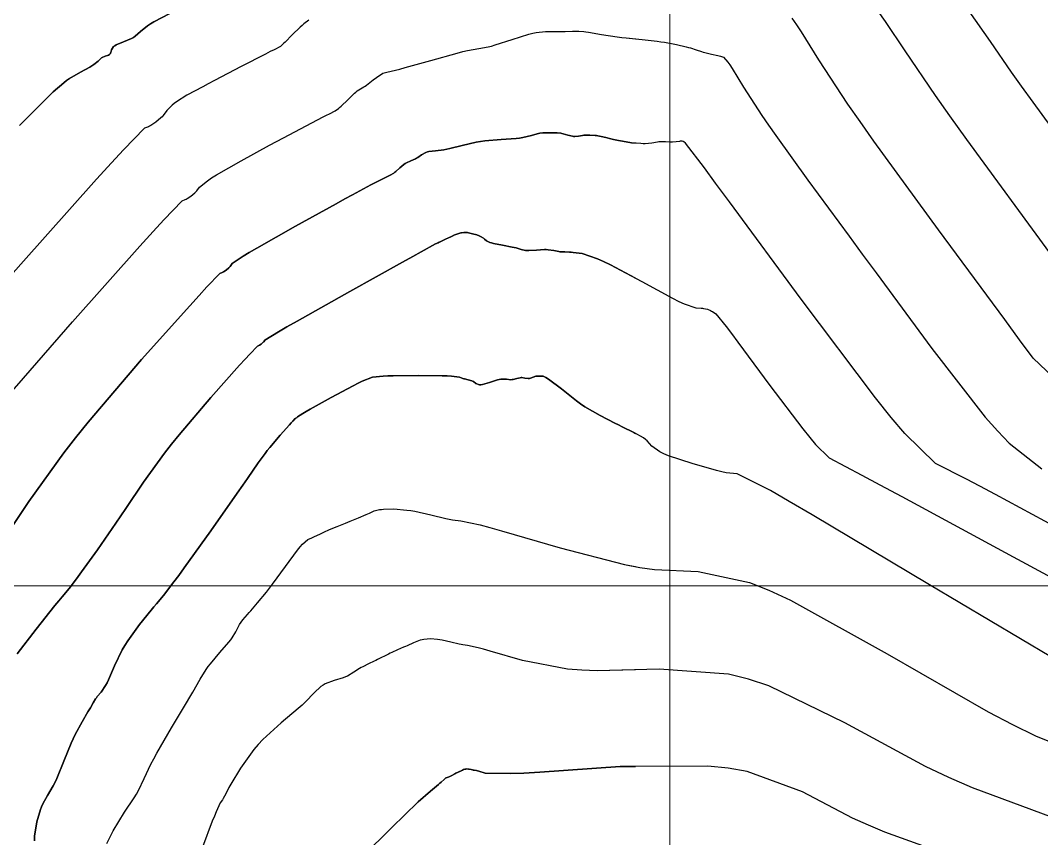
# Model space of a CAD drawing. Header units: metres. Extents: x 837117 to 838477, y 1189012 to 1191015.
# Drawn here: x 837846.44 to 837893.72, y 1190002.17 to 1190040.05 of the extents above; entities that cross this region are included whole.
import ezdxf

# ---------------------------------------------------------------- set-up
doc = ezdxf.new("R2010")
doc.units = ezdxf.units.M
doc.header["$LTSCALE"] = 0.3
doc.layers.add('COORD', color=7, linetype='Continuous', lineweight=20)
doc.layers.add('COTAS 10', color=1, linetype='Continuous')
doc.layers.add('COTAS INT', color=252, linetype='Continuous')

msp = doc.modelspace()

# ---------------------------------------------------------------- linework, layer by layer
at = {"layer": 'COORD'}
for p, q in [((837876.514, 1189013.872), (837876.514, 1191013.872)), ((837476.514, 1190013.872), (838476.514, 1190013.872))]:
    msp.add_line(p, q, dxfattribs=at)
at = {"layer": 'COTAS 10'}
for points, elevation in [([(837895.957, 1190032.665), (837893.326, 1190036.262), (837892.787, 1190037.011), (837892.33, 1190037.653), (837891.364, 1190039.076), (837890.373, 1190040.477)], 1790), ([(837874.923, 1190028.116), (837873.762, 1190028.738), (837873.443, 1190028.893), (837873.161, 1190029.02), (837872.446, 1190029.258), (837872.032, 1190029.308), (837871.94, 1190029.317), (837871.857, 1190029.323), (837871.64, 1190029.33), (837871.47, 1190029.336), (837871.417, 1190029.342), (837871.362, 1190029.35), (837871.142, 1190029.396), (837870.874, 1190029.435), (837870.789, 1190029.439), (837870.699, 1190029.44), (837870.333, 1190029.416), (837869.982, 1190029.393), (837869.902, 1190029.395), (837869.828, 1190029.399), (837869.623, 1190029.445), (837869.395, 1190029.515), (837869.308, 1190029.536), (837869.21, 1190029.558), (837868.768, 1190029.64), (837868.342, 1190029.725), (837868.254, 1190029.748), (837868.178, 1190029.771), (837868.013, 1190029.853), (837867.928, 1190029.93), (837867.903, 1190029.949), (837867.877, 1190029.968), (837867.778, 1190030.031), (837867.654, 1190030.088), (837867.611, 1190030.104), (837867.566, 1190030.12), (837867.375, 1190030.176), (837867.184, 1190030.219), (837867.139, 1190030.227), (837867.098, 1190030.232), (837866.977, 1190030.236), (837866.865, 1190030.218), (837866.83, 1190030.21), (837866.793, 1190030.2), (837866.644, 1190030.152), (837866.512, 1190030.104), (837866.485, 1190030.094), (837866.464, 1190030.085), (837866.423, 1190030.065), (837866.366, 1190030.034), (837866.334, 1190030.018), (837866.294, 1190029.999), (837866.094, 1190029.905), (837865.878, 1190029.805), (837865.829, 1190029.782), (837865.785, 1190029.76), (837865.665, 1190029.701), (837865.001, 1190029.334), (837864.614, 1190029.12), (837864.138, 1190028.856), (837861.688, 1190027.494), (837859.246, 1190026.125), (837858.776, 1190025.857), (837858.395, 1190025.637), (837857.761, 1190025.245), (837857.704, 1190025.17), (837857.686, 1190025.151), (837857.667, 1190025.132), (837857.592, 1190025.069), (837857.515, 1190025.019), (837857.496, 1190025.008), (837857.478, 1190024.998), (837857.419, 1190024.975), (837857.056, 1190024.601), (837856.845, 1190024.37), (837856.587, 1190024.084), (837855.258, 1190022.593), (837853.782, 1190020.867), (837853.431, 1190020.433), (837853.105, 1190020.017), (837852.139, 1190018.675), (837851.323, 1190017.454), (837851.093, 1190017.115), (837850.86, 1190016.775), (837850.002, 1190015.545), (837849.271, 1190014.52), (837849.119, 1190014.309), (837848.988, 1190014.131), (837848.696, 1190013.754), (837848.369, 1190013.362), (837848.217, 1190013.174), (837848.038, 1190012.953), (837847.168, 1190011.867), (837846.287, 1190010.716)], 1800), ([(837846.287, 1190010.716), (837847.168, 1190011.867), (837848.038, 1190012.953), (837848.217, 1190013.174), (837848.369, 1190013.362), (837848.696, 1190013.754), (837848.988, 1190014.131), (837849.119, 1190014.309), (837849.271, 1190014.52), (837850.002, 1190015.545), (837850.86, 1190016.775), (837851.093, 1190017.115), (837851.323, 1190017.454), (837852.139, 1190018.675), (837853.105, 1190020.017), (837853.431, 1190020.433), (837853.782, 1190020.867), (837855.258, 1190022.593), (837856.587, 1190024.084), (837856.845, 1190024.37), (837857.056, 1190024.601), (837857.419, 1190024.975), (837857.478, 1190024.998), (837857.496, 1190025.008), (837857.515, 1190025.019), (837857.592, 1190025.069), (837857.667, 1190025.132), (837857.686, 1190025.151), (837857.704, 1190025.17), (837857.761, 1190025.245), (837858.395, 1190025.637), (837858.776, 1190025.857), (837859.246, 1190026.125), (837861.688, 1190027.494), (837864.138, 1190028.856), (837864.614, 1190029.12), (837865.001, 1190029.334), (837865.665, 1190029.701), (837865.785, 1190029.76), (837865.829, 1190029.782), (837865.878, 1190029.805), (837866.094, 1190029.905), (837866.294, 1190029.999), (837866.334, 1190030.018), (837866.366, 1190030.034), (837866.423, 1190030.065), (837866.464, 1190030.085), (837866.485, 1190030.094), (837866.512, 1190030.104), (837866.644, 1190030.152), (837866.793, 1190030.2), (837866.83, 1190030.21), (837866.865, 1190030.218), (837866.977, 1190030.236), (837867.098, 1190030.232), (837867.139, 1190030.227), (837867.184, 1190030.219), (837867.375, 1190030.176), (837867.566, 1190030.12), (837867.611, 1190030.104), (837867.654, 1190030.088), (837867.778, 1190030.031), (837867.877, 1190029.968), (837867.903, 1190029.949), (837867.928, 1190029.93), (837868.013, 1190029.853), (837868.178, 1190029.771), (837868.254, 1190029.748), (837868.342, 1190029.725), (837868.768, 1190029.64), (837869.21, 1190029.558), (837869.308, 1190029.536), (837869.395, 1190029.515), (837869.623, 1190029.445), (837869.828, 1190029.399), (837869.902, 1190029.395), (837869.982, 1190029.393), (837870.333, 1190029.416), (837870.699, 1190029.44), (837870.789, 1190029.439), (837870.874, 1190029.435), (837871.142, 1190029.396), (837871.362, 1190029.35), (837871.417, 1190029.342), (837871.47, 1190029.336), (837871.64, 1190029.33), (837871.857, 1190029.323), (837871.94, 1190029.317), (837872.032, 1190029.308), (837872.446, 1190029.258), (837873.161, 1190029.02), (837873.443, 1190028.893), (837873.762, 1190028.738), (837875.218, 1190027.958), (837876.632, 1190027.189), (837876.924, 1190027.043), (837877.173, 1190026.925), (837877.716, 1190026.739), (837877.957, 1190026.73), (837878.016, 1190026.724), (837878.072, 1190026.717), (837878.246, 1190026.68), (837878.398, 1190026.619), (837878.44, 1190026.596), (837878.482, 1190026.572), (837878.634, 1190026.462), (837879.111, 1190025.879), (837879.358, 1190025.555), (837879.655, 1190025.161), (837881.141, 1190023.151), (837882.665, 1190021.135), (837882.985, 1190020.737), (837883.261, 1190020.408), (837883.891, 1190019.796), (837885.406, 1190018.996), (837886.24, 1190018.548), (837887.253, 1190018.002), (837892.41, 1190015.211), (837897.525, 1190012.446)], 1800)]:
    msp.add_lwpolyline(points, dxfattribs=dict(at, elevation=elevation))
at = {"layer": 'COTAS INT'}
for points, elevation in [([(837853.355, 1190040.379), (837852.62, 1190039.99), (837852.462, 1190039.896), (837852.325, 1190039.807), (837851.995, 1190039.535), (837851.753, 1190039.318), (837851.671, 1190039.265), (837851.583, 1190039.215), (837851.212, 1190039.057), (837850.875, 1190038.917), (837850.809, 1190038.877), (837850.753, 1190038.838), (837850.651, 1190038.692), (837850.622, 1190038.569), (837850.613, 1190038.544), (837850.604, 1190038.522), (837850.571, 1190038.474), (837850.518, 1190038.447), (837850.496, 1190038.439), (837850.472, 1190038.431), (837850.36, 1190038.396), (837850.231, 1190038.339), (837850.195, 1190038.316), (837850.16, 1190038.29), (837850.033, 1190038.168), (837849.831, 1190038.004), (837849.749, 1190037.951), (837849.655, 1190037.895), (837849.22, 1190037.663), (837848.716, 1190037.368), (837848.579, 1190037.271), (837848.443, 1190037.168), (837847.959, 1190036.742), (837846.893, 1190035.687), (837846.389, 1190035.187)], 1792), ([(837846.389, 1190035.187), (837846.893, 1190035.687), (837847.959, 1190036.742), (837848.443, 1190037.168), (837848.579, 1190037.271), (837848.716, 1190037.368), (837849.22, 1190037.663), (837849.655, 1190037.895), (837849.749, 1190037.951), (837849.831, 1190038.004), (837850.033, 1190038.168), (837850.16, 1190038.29), (837850.195, 1190038.316), (837850.231, 1190038.339), (837850.36, 1190038.396), (837850.472, 1190038.431), (837850.496, 1190038.439), (837850.518, 1190038.447), (837850.571, 1190038.474), (837850.604, 1190038.522), (837850.613, 1190038.544), (837850.622, 1190038.569), (837850.651, 1190038.692), (837850.753, 1190038.838), (837850.809, 1190038.877), (837850.875, 1190038.917), (837851.212, 1190039.057), (837851.583, 1190039.215), (837851.671, 1190039.265), (837851.753, 1190039.318), (837851.995, 1190039.535), (837852.325, 1190039.807), (837852.462, 1190039.896), (837852.62, 1190039.99), (837853.355, 1190040.379)], 1792), ([(837898.348, 1190019.641), (837893.326, 1190024.414), (837892.704, 1190025.26), (837892.014, 1190026.198), (837888.947, 1190030.36), (837885.96, 1190034.467), (837885.318, 1190035.37), (837884.758, 1190036.172), (837883.405, 1190038.224), (837882.6, 1190039.521), (837882.385, 1190039.846), (837882.173, 1190040.157)], 1794), ([(837886.142, 1190040.476), (837886.486, 1190039.999), (837887.385, 1190038.65), (837888.796, 1190036.571), (837889.463, 1190035.634), (837890.251, 1190034.54), (837894.094, 1190029.285)], 1792), ([(837859.788, 1190040.07), (837859.56, 1190039.892), (837859.481, 1190039.822), (837859.395, 1190039.743), (837859.027, 1190039.386), (837858.691, 1190039.051), (837858.625, 1190038.986), (837858.571, 1190038.933), (837858.475, 1190038.845), (837858.185, 1190038.696), (837858.01, 1190038.606), (837857.792, 1190038.494), (837856.662, 1190037.911), (837855.424, 1190037.268), (837855.139, 1190037.118), (837854.879, 1190036.98), (837854.147, 1190036.584), (837853.659, 1190036.283), (837853.553, 1190036.205), (837853.459, 1190036.13), (837853.224, 1190035.877), (837853.051, 1190035.65), (837852.997, 1190035.592), (837852.939, 1190035.535), (837852.71, 1190035.345), (837852.479, 1190035.192), (837852.421, 1190035.159), (837852.365, 1190035.13), (837852.188, 1190035.059), (837851.212, 1190034.067), (837850.653, 1190033.457), (837849.969, 1190032.702), (837846.458, 1190028.768), (837842.967, 1190024.836)], 1794), ([(837859.788, 1190040.07), (837859.56, 1190039.892), (837859.481, 1190039.822), (837859.395, 1190039.743), (837859.027, 1190039.386), (837858.691, 1190039.051), (837858.625, 1190038.986), (837858.571, 1190038.933), (837858.475, 1190038.845), (837858.185, 1190038.696), (837858.01, 1190038.606), (837857.792, 1190038.494), (837856.662, 1190037.911), (837855.424, 1190037.268), (837855.139, 1190037.118), (837854.879, 1190036.98), (837854.147, 1190036.584), (837853.659, 1190036.283), (837853.553, 1190036.205), (837853.459, 1190036.13), (837853.224, 1190035.877), (837853.051, 1190035.65), (837852.997, 1190035.592), (837852.939, 1190035.535), (837852.71, 1190035.345), (837852.479, 1190035.192), (837852.421, 1190035.159), (837852.365, 1190035.13), (837852.188, 1190035.059), (837851.212, 1190034.067), (837850.653, 1190033.457), (837849.969, 1190032.702), (837846.458, 1190028.768), (837842.967, 1190024.836)], 1794), ([(837845.551, 1190022.301), (837848.849, 1190026.098), (837851.974, 1190029.603), (837852.581, 1190030.275), (837853.077, 1190030.817), (837853.932, 1190031.697), (837854.07, 1190031.753), (837854.112, 1190031.775), (837854.157, 1190031.801), (837854.337, 1190031.92), (837854.515, 1190032.067), (837854.56, 1190032.112), (837854.602, 1190032.157), (837854.736, 1190032.333), (837855.104, 1190032.632), (837855.294, 1190032.756), (837855.522, 1190032.897), (837856.661, 1190033.554), (837857.965, 1190034.272), (837858.297, 1190034.452), (837858.616, 1190034.623), (837859.663, 1190035.174), (837860.457, 1190035.583), (837860.616, 1190035.664), (837860.75, 1190035.733), (837861.015, 1190035.865), (837861.161, 1190035.971), (837861.22, 1190036.022), (837861.286, 1190036.083), (837861.593, 1190036.38), (837861.902, 1190036.677), (837861.97, 1190036.737), (837862.03, 1190036.787), (837862.185, 1190036.887), (837862.338, 1190036.972), (837862.398, 1190037.013), (837862.465, 1190037.061), (837862.767, 1190037.296), (837863.079, 1190037.524), (837863.151, 1190037.568), (837863.218, 1190037.604), (837863.407, 1190037.663), (837863.811, 1190037.748), (837864.012, 1190037.8), (837864.252, 1190037.865), (837865.44, 1190038.203), (837866.66, 1190038.542), (837866.919, 1190038.608), (837867.144, 1190038.661), (837867.672, 1190038.753), (837868.093, 1190038.825), (837868.25, 1190038.865), (837868.425, 1190038.915), (837869.202, 1190039.168), (837869.983, 1190039.416), (837870.16, 1190039.462), (837870.321, 1190039.498), (837870.758, 1190039.544), (837871.097, 1190039.533), (837871.195, 1190039.532), (837871.295, 1190039.533), (837871.67, 1190039.543), (837872.001, 1190039.556), (837872.073, 1190039.559), (837872.137, 1190039.56), (837872.296, 1190039.561), (837872.521, 1190039.535), (837872.626, 1190039.52), (837872.75, 1190039.501), (837873.351, 1190039.404), (837874.077, 1190039.294), (837874.279, 1190039.267), (837874.482, 1190039.242), (837874.923, 1190039.195)], 1796), ([(837845.551, 1190022.301), (837848.849, 1190026.098), (837851.974, 1190029.603), (837852.581, 1190030.275), (837853.077, 1190030.817), (837853.932, 1190031.697), (837854.07, 1190031.753), (837854.112, 1190031.775), (837854.157, 1190031.801), (837854.337, 1190031.92), (837854.515, 1190032.067), (837854.56, 1190032.112), (837854.602, 1190032.157), (837854.736, 1190032.333), (837855.104, 1190032.632), (837855.294, 1190032.756), (837855.522, 1190032.897), (837856.661, 1190033.554), (837857.965, 1190034.272), (837858.297, 1190034.452), (837858.616, 1190034.623), (837859.663, 1190035.174), (837860.457, 1190035.583), (837860.616, 1190035.664), (837860.75, 1190035.733), (837861.015, 1190035.865), (837861.161, 1190035.971), (837861.22, 1190036.022), (837861.286, 1190036.083), (837861.593, 1190036.38), (837861.902, 1190036.677), (837861.97, 1190036.737), (837862.03, 1190036.787), (837862.185, 1190036.887), (837862.338, 1190036.972), (837862.398, 1190037.013), (837862.465, 1190037.061), (837862.767, 1190037.296), (837863.079, 1190037.524), (837863.151, 1190037.568), (837863.218, 1190037.604), (837863.407, 1190037.663), (837863.811, 1190037.748), (837864.012, 1190037.8), (837864.252, 1190037.865), (837865.44, 1190038.203), (837866.66, 1190038.542), (837866.919, 1190038.608), (837867.144, 1190038.661), (837867.672, 1190038.753), (837868.093, 1190038.825), (837868.25, 1190038.865), (837868.425, 1190038.915), (837869.202, 1190039.168), (837869.983, 1190039.416), (837870.16, 1190039.462), (837870.321, 1190039.498), (837870.758, 1190039.544), (837871.097, 1190039.533), (837871.195, 1190039.532), (837871.295, 1190039.533), (837871.67, 1190039.543), (837872.001, 1190039.556), (837872.073, 1190039.559), (837872.137, 1190039.56), (837872.296, 1190039.561), (837872.521, 1190039.535), (837872.626, 1190039.52), (837872.75, 1190039.501), (837873.351, 1190039.404), (837874.077, 1190039.294), (837874.279, 1190039.267), (837874.482, 1190039.242), (837875.221, 1190039.164), (837875.917, 1190039.088), (837876.093, 1190039.064), (837876.262, 1190039.039), (837876.815, 1190038.936), (837877.264, 1190038.83), (837877.368, 1190038.803), (837877.463, 1190038.776), (837877.734, 1190038.689), (837877.973, 1190038.608), (837878.048, 1190038.586), (837878.127, 1190038.564), (837878.442, 1190038.487), (837878.734, 1190038.421), (837878.797, 1190038.406), (837878.853, 1190038.392), (837878.995, 1190038.356), (837879.194, 1190038.126), (837879.286, 1190037.991), (837879.395, 1190037.824), (837879.924, 1190036.96), (837880.767, 1190035.65), (837881.074, 1190035.202), (837881.413, 1190034.716), (837882.902, 1190032.654), (837884.814, 1190030.057), (837885.419, 1190029.234), (837886.057, 1190028.366), (837888.634, 1190024.856), (837891.115, 1190021.687), (837891.692, 1190021.034), (837892.222, 1190020.479), (837893.742, 1190019.281)], 1796), ([(837845.692, 1190016.061), (837846.828, 1190017.781), (837848.447, 1190020.029), (837848.992, 1190020.725), (837849.58, 1190021.453), (837852.053, 1190024.345), (837854.281, 1190026.844), (837854.713, 1190027.322), (837855.066, 1190027.709), (837855.675, 1190028.336), (837855.774, 1190028.376), (837855.804, 1190028.392), (837855.836, 1190028.41), (837855.964, 1190028.494), (837856.091, 1190028.6), (837856.123, 1190028.631), (837856.153, 1190028.664), (837856.249, 1190028.789), (837856.749, 1190029.135), (837857.035, 1190029.307), (837857.384, 1190029.511), (837859.175, 1190030.524), (837861.052, 1190031.564), (837861.455, 1190031.786), (837861.808, 1190031.979), (837862.664, 1190032.438), (837863.121, 1190032.672), (837863.223, 1190032.723), (837863.314, 1190032.769), (837863.554, 1190032.885), (837863.728, 1190032.985), (837863.777, 1190033.02), (837863.826, 1190033.058), (837864.008, 1190033.223), (837864.199, 1190033.387), (837864.255, 1190033.425), (837864.311, 1190033.46), (837864.522, 1190033.558), (837864.731, 1190033.646), (837864.785, 1190033.675), (837864.838, 1190033.705), (837865.017, 1190033.83), (837865.218, 1190033.942), (837865.285, 1190033.964), (837865.357, 1190033.983), (837865.659, 1190034.017), (837866.05, 1190034.061), (837866.179, 1190034.085), (837866.317, 1190034.114), (837866.888, 1190034.263), (837867.549, 1190034.417), (837867.743, 1190034.449), (837867.941, 1190034.476), (837868.699, 1190034.538), (837869.394, 1190034.585), (837869.553, 1190034.604), (837869.698, 1190034.624), (837870.099, 1190034.717), (837870.368, 1190034.802), (837870.429, 1190034.818), (837870.484, 1190034.83), (837870.635, 1190034.846), (837870.752, 1190034.842), (837870.82, 1190034.842), (837870.949, 1190034.846), (837871.083, 1190034.85), (837871.121, 1190034.85), (837871.159, 1190034.851), (837871.3, 1190034.849), (837871.459, 1190034.83), (837871.51, 1190034.82), (837871.564, 1190034.807), (837871.78, 1190034.744), (837872, 1190034.688), (837872.056, 1190034.681), (837872.11, 1190034.678), (837872.286, 1190034.695), (837872.464, 1190034.726), (837872.52, 1190034.732), (837872.577, 1190034.736), (837872.807, 1190034.742), (837873.048, 1190034.728), (837873.113, 1190034.721), (837873.177, 1190034.712), (837873.403, 1190034.665), (837873.614, 1190034.611), (837873.722, 1190034.583), (837873.902, 1190034.535), (837874.133, 1190034.486), (837874.218, 1190034.47), (837874.312, 1190034.454), (837874.728, 1190034.391), (837874.923, 1190034.371)], 1798), ([(837895.023, 1190016.249), (837891.586, 1190018.101), (837890.864, 1190018.486), (837890.241, 1190018.815), (837888.816, 1190019.539), (837887.389, 1190020.924), (837886.763, 1190021.67), (837886.038, 1190022.573), (837882.586, 1190027.141), (837879.269, 1190031.652), (837878.628, 1190032.519), (837878.108, 1190033.221), (837877.233, 1190034.374), (837877.155, 1190034.432), (837877.137, 1190034.443), (837877.12, 1190034.451), (837877.074, 1190034.463), (837877.011, 1190034.457), (837876.984, 1190034.454), (837876.954, 1190034.451), (837876.808, 1190034.433), (837876.626, 1190034.418), (837876.572, 1190034.417), (837876.517, 1190034.417), (837876.303, 1190034.426), (837876.071, 1190034.428), (837876.004, 1190034.424), (837875.935, 1190034.417), (837875.677, 1190034.375), (837875.369, 1190034.344), (837875.269, 1190034.343), (837875.163, 1190034.347), (837874.728, 1190034.391), (837874.312, 1190034.454), (837874.218, 1190034.47), (837874.133, 1190034.486), (837873.902, 1190034.535), (837873.722, 1190034.583), (837873.614, 1190034.611), (837873.403, 1190034.665), (837873.177, 1190034.712), (837873.113, 1190034.721), (837873.048, 1190034.728), (837872.807, 1190034.742), (837872.577, 1190034.736), (837872.52, 1190034.732), (837872.464, 1190034.726), (837872.286, 1190034.695), (837872.11, 1190034.678), (837872.056, 1190034.681), (837872, 1190034.688), (837871.78, 1190034.744), (837871.564, 1190034.807), (837871.51, 1190034.82), (837871.459, 1190034.83), (837871.3, 1190034.849), (837871.159, 1190034.851), (837871.121, 1190034.85), (837871.083, 1190034.85), (837870.949, 1190034.846), (837870.82, 1190034.842), (837870.752, 1190034.842), (837870.635, 1190034.846), (837870.484, 1190034.83), (837870.429, 1190034.818), (837870.368, 1190034.802), (837870.099, 1190034.717), (837869.698, 1190034.624), (837869.553, 1190034.604), (837869.394, 1190034.585), (837868.699, 1190034.538), (837867.941, 1190034.476), (837867.743, 1190034.449), (837867.549, 1190034.417), (837866.888, 1190034.263), (837866.317, 1190034.114), (837866.179, 1190034.085), (837866.05, 1190034.061), (837865.659, 1190034.017), (837865.357, 1190033.983), (837865.285, 1190033.964), (837865.218, 1190033.942), (837865.017, 1190033.83), (837864.838, 1190033.705), (837864.785, 1190033.675), (837864.731, 1190033.646), (837864.522, 1190033.558), (837864.311, 1190033.46), (837864.255, 1190033.425), (837864.199, 1190033.387), (837864.008, 1190033.223), (837863.826, 1190033.058), (837863.777, 1190033.02), (837863.728, 1190032.985), (837863.554, 1190032.885), (837863.314, 1190032.769), (837863.223, 1190032.723), (837863.121, 1190032.672), (837862.664, 1190032.438), (837861.808, 1190031.979), (837861.455, 1190031.786), (837861.052, 1190031.564), (837859.175, 1190030.524), (837857.384, 1190029.511), (837857.035, 1190029.307), (837856.749, 1190029.135), (837856.249, 1190028.789), (837856.153, 1190028.664), (837856.123, 1190028.631), (837856.091, 1190028.6), (837855.964, 1190028.494), (837855.836, 1190028.41), (837855.804, 1190028.392), (837855.774, 1190028.376), (837855.675, 1190028.336), (837855.066, 1190027.709), (837854.713, 1190027.322), (837854.281, 1190026.844), (837852.053, 1190024.345), (837849.58, 1190021.453), (837848.992, 1190020.725), (837848.447, 1190020.029), (837846.828, 1190017.781), (837845.692, 1190016.061)], 1798), ([(837847.084, 1190002.067), (837847.096, 1190002.272), (837847.197, 1190002.944), (837847.363, 1190003.507), (837847.416, 1190003.643), (837847.471, 1190003.771), (837847.697, 1190004.162), (837847.961, 1190004.61), (837848.041, 1190004.774), (837848.125, 1190004.955), (837848.45, 1190005.75), (837848.79, 1190006.583), (837848.882, 1190006.787), (837848.973, 1190006.98), (837849.295, 1190007.579), (837849.566, 1190008.033), (837849.626, 1190008.134), (837849.678, 1190008.224), (837849.812, 1190008.461), (837849.921, 1190008.637), (837849.958, 1190008.689), (837849.998, 1190008.743), (837850.171, 1190008.946), (837850.385, 1190009.262), (837850.451, 1190009.386), (837850.52, 1190009.525), (837850.798, 1190010.162), (837851.156, 1190010.906), (837851.277, 1190011.114), (837851.408, 1190011.322), (837851.956, 1190012.081), (837852.496, 1190012.75), (837852.621, 1190012.902), (837852.735, 1190013.04), (837853.059, 1190013.417), (837853.549, 1190014.051), (837853.769, 1190014.35), (837854.025, 1190014.702), (837855.251, 1190016.423), (837856.478, 1190018.165), (837856.734, 1190018.531), (837856.955, 1190018.847), (837857.451, 1190019.57), (837857.764, 1190020.006), (837857.869, 1190020.14), (837857.983, 1190020.281), (837858.462, 1190020.841), (837858.893, 1190021.325), (837858.977, 1190021.417), (837859.045, 1190021.492), (837859.163, 1190021.613), (837859.182, 1190021.621), (837859.188, 1190021.624), (837859.194, 1190021.628), (837859.219, 1190021.644), (837859.244, 1190021.664), (837859.25, 1190021.671), (837859.255, 1190021.677), (837859.274, 1190021.701), (837859.523, 1190021.852), (837859.673, 1190021.939), (837859.86, 1190022.045), (837860.83, 1190022.587), (837861.853, 1190023.138), (837862.074, 1190023.25), (837862.267, 1190023.343), (837862.738, 1190023.529), (837863.24, 1190023.584), (837863.453, 1190023.594), (837863.698, 1190023.602), (837864.851, 1190023.612), (837865.975, 1190023.596), (837866.202, 1190023.588), (837866.392, 1190023.578), (837866.774, 1190023.529), (837866.922, 1190023.475), (837866.965, 1190023.462), (837867.009, 1190023.45), (837867.175, 1190023.415), (837867.334, 1190023.37), (837867.373, 1190023.353), (837867.411, 1190023.332), (837867.531, 1190023.24), (837867.694, 1190023.183), (837867.759, 1190023.185), (837867.832, 1190023.194), (837868.166, 1190023.294), (837868.522, 1190023.407), (837868.608, 1190023.425), (837868.69, 1190023.437), (837868.943, 1190023.435), (837869.151, 1190023.416), (837869.204, 1190023.418), (837869.256, 1190023.423), (837869.426, 1190023.468), (837869.58, 1190023.51), (837869.621, 1190023.513), (837869.661, 1190023.513), (837869.799, 1190023.482), (837869.957, 1190023.465), (837870.009, 1190023.474), (837870.065, 1190023.488), (837870.298, 1190023.586), (837870.639, 1190023.577), (837870.762, 1190023.524), (837870.898, 1190023.448), (837871.495, 1190022.991), (837872.183, 1190022.435), (837872.376, 1190022.297), (837872.57, 1190022.166), (837873.281, 1190021.752), (837873.958, 1190021.407), (837874.131, 1190021.32), (837874.297, 1190021.236), (837874.847, 1190020.964), (837874.923, 1190020.921)], 1802), ([(837894.153, 1190010.581), (837888.527, 1190013.916), (837883.098, 1190017.164), (837882.037, 1190017.782), (837881.167, 1190018.278), (837879.621, 1190019.051), (837879.122, 1190019.111), (837878.912, 1190019.157), (837878.671, 1190019.215), (837877.544, 1190019.531), (837876.447, 1190019.897), (837876.226, 1190019.988), (837876.041, 1190020.073), (837875.671, 1190020.342), (837875.462, 1190020.582), (837875.378, 1190020.65), (837875.283, 1190020.717), (837874.847, 1190020.964), (837874.297, 1190021.236), (837874.131, 1190021.32), (837873.958, 1190021.407), (837873.281, 1190021.752), (837872.57, 1190022.166), (837872.376, 1190022.297), (837872.183, 1190022.435), (837871.495, 1190022.991), (837870.898, 1190023.448), (837870.762, 1190023.524), (837870.639, 1190023.577), (837870.298, 1190023.586), (837870.065, 1190023.488), (837870.009, 1190023.474), (837869.957, 1190023.465), (837869.799, 1190023.482), (837869.661, 1190023.513), (837869.621, 1190023.513), (837869.58, 1190023.51), (837869.426, 1190023.468), (837869.256, 1190023.423), (837869.204, 1190023.418), (837869.151, 1190023.416), (837868.943, 1190023.435), (837868.69, 1190023.437), (837868.608, 1190023.425), (837868.522, 1190023.407), (837868.166, 1190023.294), (837867.832, 1190023.194), (837867.759, 1190023.185), (837867.694, 1190023.183), (837867.531, 1190023.24), (837867.411, 1190023.332), (837867.373, 1190023.353), (837867.334, 1190023.37), (837867.175, 1190023.415), (837867.009, 1190023.45), (837866.965, 1190023.462), (837866.922, 1190023.475), (837866.774, 1190023.529), (837866.392, 1190023.578), (837866.202, 1190023.588), (837865.975, 1190023.596), (837864.851, 1190023.612), (837863.698, 1190023.602), (837863.453, 1190023.594), (837863.24, 1190023.584), (837862.738, 1190023.529), (837862.267, 1190023.343), (837862.074, 1190023.25), (837861.853, 1190023.138), (837860.83, 1190022.587), (837859.86, 1190022.045), (837859.673, 1190021.939), (837859.523, 1190021.852), (837859.274, 1190021.701), (837859.255, 1190021.677), (837859.25, 1190021.671), (837859.244, 1190021.664), (837859.219, 1190021.644), (837859.194, 1190021.628), (837859.188, 1190021.624), (837859.182, 1190021.621), (837859.163, 1190021.613), (837859.045, 1190021.492), (837858.977, 1190021.417), (837858.893, 1190021.325), (837858.462, 1190020.841), (837857.983, 1190020.281), (837857.869, 1190020.14), (837857.764, 1190020.006), (837857.451, 1190019.57), (837856.955, 1190018.847), (837856.734, 1190018.531), (837856.478, 1190018.165), (837855.251, 1190016.423), (837854.025, 1190014.702), (837853.769, 1190014.35), (837853.549, 1190014.051), (837853.059, 1190013.417), (837852.735, 1190013.04), (837852.621, 1190012.902), (837852.496, 1190012.75), (837851.956, 1190012.081), (837851.408, 1190011.322), (837851.277, 1190011.114), (837851.156, 1190010.906), (837850.798, 1190010.162), (837850.52, 1190009.525), (837850.451, 1190009.386), (837850.385, 1190009.262), (837850.171, 1190008.946), (837849.998, 1190008.743), (837849.958, 1190008.689), (837849.921, 1190008.637), (837849.812, 1190008.461), (837849.678, 1190008.224), (837849.626, 1190008.134), (837849.566, 1190008.033), (837849.295, 1190007.579), (837848.973, 1190006.98), (837848.882, 1190006.787), (837848.79, 1190006.583), (837848.45, 1190005.75), (837848.125, 1190004.955), (837848.041, 1190004.774), (837847.961, 1190004.61), (837847.697, 1190004.162), (837847.471, 1190003.771), (837847.416, 1190003.643), (837847.363, 1190003.507), (837847.197, 1190002.944), (837847.096, 1190002.272), (837847.084, 1190002.067)], 1802), ([(837850.446, 1190001.947), (837850.59, 1190002.25), (837850.734, 1190002.533), (837851.255, 1190003.384), (837851.712, 1190004.059), (837851.816, 1190004.231), (837851.91, 1190004.398), (837852.167, 1190004.945), (837852.48, 1190005.614), (837852.609, 1190005.856), (837852.756, 1190006.124), (837853.442, 1190007.297), (837854.135, 1190008.455), (837854.286, 1190008.713), (837854.42, 1190008.944), (837854.76, 1190009.548), (837855.038, 1190009.998), (837855.133, 1190010.13), (837855.236, 1190010.266), (837855.676, 1190010.785), (837856.089, 1190011.262), (837856.175, 1190011.371), (837856.249, 1190011.47), (837856.414, 1190011.746), (837856.516, 1190011.959), (837856.551, 1190012.018), (837856.588, 1190012.078), (837856.745, 1190012.295), (837856.955, 1190012.548), (837857.025, 1190012.63), (837857.101, 1190012.718), (837857.422, 1190013.081), (837857.836, 1190013.582), (837857.971, 1190013.757), (837858.115, 1190013.947), (837858.71, 1190014.768), (837859.267, 1190015.522), (837859.387, 1190015.671), (837859.493, 1190015.794), (837859.753, 1190016.022), (837859.937, 1190016.095), (837859.994, 1190016.12), (837860.055, 1190016.148), (837860.296, 1190016.263), (837860.578, 1190016.396), (837860.665, 1190016.434), (837860.755, 1190016.473), (837861.109, 1190016.618), (837861.49, 1190016.771), (837861.596, 1190016.815), (837861.703, 1190016.859), (837862.094, 1190017.023), (837862.444, 1190017.174), (837862.526, 1190017.209), (837862.6, 1190017.242), (837862.814, 1190017.339), (837863.058, 1190017.4), (837863.152, 1190017.411), (837863.258, 1190017.42), (837863.735, 1190017.429), (837864.334, 1190017.381), (837864.516, 1190017.354), (837864.705, 1190017.321), (837865.448, 1190017.152), (837866.141, 1190016.984), (837866.299, 1190016.952), (837866.442, 1190016.926), (837866.836, 1190016.886), (837867.722, 1190016.693), (837868.174, 1190016.571), (837868.717, 1190016.42), (837871.425, 1190015.627), (837874.41, 1190014.86), (837874.923, 1190014.763)], 1804), ([(837850.446, 1190001.947), (837850.59, 1190002.25), (837850.734, 1190002.533), (837851.255, 1190003.384), (837851.712, 1190004.059), (837851.816, 1190004.231), (837851.91, 1190004.398), (837852.167, 1190004.945), (837852.48, 1190005.614), (837852.609, 1190005.856), (837852.756, 1190006.124), (837853.442, 1190007.297), (837854.135, 1190008.455), (837854.286, 1190008.713), (837854.42, 1190008.944), (837854.76, 1190009.548), (837855.038, 1190009.998), (837855.133, 1190010.13), (837855.236, 1190010.266), (837855.676, 1190010.785), (837856.089, 1190011.262), (837856.175, 1190011.371), (837856.249, 1190011.47), (837856.414, 1190011.746), (837856.516, 1190011.959), (837856.551, 1190012.018), (837856.588, 1190012.078), (837856.745, 1190012.295), (837856.955, 1190012.548), (837857.025, 1190012.63), (837857.101, 1190012.718), (837857.422, 1190013.081), (837857.836, 1190013.582), (837857.971, 1190013.757), (837858.115, 1190013.947), (837858.71, 1190014.768), (837859.267, 1190015.522), (837859.387, 1190015.671), (837859.493, 1190015.794), (837859.753, 1190016.022), (837859.937, 1190016.095), (837859.994, 1190016.12), (837860.055, 1190016.148), (837860.296, 1190016.263), (837860.578, 1190016.396), (837860.665, 1190016.434), (837860.755, 1190016.473), (837861.109, 1190016.618), (837861.49, 1190016.771), (837861.596, 1190016.815), (837861.703, 1190016.859), (837862.094, 1190017.023), (837862.444, 1190017.174), (837862.526, 1190017.209), (837862.6, 1190017.242), (837862.814, 1190017.339), (837863.058, 1190017.4), (837863.152, 1190017.411), (837863.258, 1190017.42), (837863.735, 1190017.429), (837864.334, 1190017.381), (837864.516, 1190017.354), (837864.705, 1190017.321), (837865.448, 1190017.152), (837866.141, 1190016.984), (837866.299, 1190016.952), (837866.442, 1190016.926), (837866.836, 1190016.886), (837867.722, 1190016.693), (837868.174, 1190016.571), (837868.717, 1190016.42), (837871.425, 1190015.627), (837874.41, 1190014.86), (837875.127, 1190014.724), (837875.796, 1190014.623), (837877.816, 1190014.534), (837880.199, 1190014.028), (837881.096, 1190013.663), (837882.097, 1190013.201), (837886.569, 1190010.72), (837891.25, 1190008.04), (837892.381, 1190007.453), (837893.442, 1190006.931), (837896.679, 1190005.606)], 1804), ([(837874.923, 1190009.985), (837873.142, 1190009.933), (837872.437, 1190009.964), (837871.771, 1190010.019), (837869.69, 1190010.412), (837868.188, 1190010.852), (837867.887, 1190010.936), (837867.636, 1190011.003), (837867.145, 1190011.11), (837866.927, 1190011.133), (837866.847, 1190011.147), (837866.76, 1190011.165), (837866.375, 1190011.258), (837865.964, 1190011.352), (837865.859, 1190011.37), (837865.758, 1190011.385), (837865.426, 1190011.411), (837865.119, 1190011.387), (837865.034, 1190011.37), (837864.95, 1190011.349), (837864.643, 1190011.235), (837864.343, 1190011.097), (837864.262, 1190011.061), (837864.183, 1190011.025), (837863.902, 1190010.903), (837863.633, 1190010.782), (837863.559, 1190010.748), (837863.487, 1190010.713), (837862.971, 1190010.453), (837862.899, 1190010.417), (837862.826, 1190010.382), (837862.56, 1190010.258), (837862.291, 1190010.124), (837862.218, 1190010.083), (837862.144, 1190010.039), (837861.88, 1190009.866), (837861.581, 1190009.695), (837861.485, 1190009.653), (837861.384, 1190009.613), (837860.971, 1190009.487), (837860.556, 1190009.332), (837860.453, 1190009.273), (837860.354, 1190009.207), (837860.043, 1190008.912), (837859.638, 1190008.493), (837859.481, 1190008.35), (837859.305, 1190008.194), (837858.507, 1190007.53), (837857.657, 1190006.756), (837857.448, 1190006.53), (837857.251, 1190006.3), (837856.631, 1190005.427), (837856.184, 1190004.68), (837856.096, 1190004.528), (837856.022, 1190004.4), (837855.884, 1190004.139), (837855.831, 1190004.026), (837855.811, 1190003.992), (837855.79, 1190003.957), (837855.695, 1190003.817), (837855.503, 1190003.413), (837855.42, 1190003.21), (837855.324, 1190002.968), (837854.868, 1190001.765)], 1806), ([(837894.642, 1190002.993), (837890.522, 1190004.517), (837889.424, 1190004.996), (837888.346, 1190005.5), (837884.611, 1190007.525), (837881.095, 1190009.238), (837880.156, 1190009.544), (837879.231, 1190009.778), (837876.012, 1190010.016), (837873.142, 1190009.933), (837872.437, 1190009.964), (837871.771, 1190010.019), (837869.69, 1190010.412), (837868.188, 1190010.852), (837867.887, 1190010.936), (837867.636, 1190011.003), (837867.145, 1190011.11), (837866.927, 1190011.133), (837866.847, 1190011.147), (837866.76, 1190011.165), (837866.375, 1190011.258), (837865.964, 1190011.352), (837865.859, 1190011.37), (837865.758, 1190011.385), (837865.426, 1190011.411), (837865.119, 1190011.387), (837865.034, 1190011.37), (837864.95, 1190011.349), (837864.643, 1190011.235), (837864.343, 1190011.097), (837864.262, 1190011.061), (837864.183, 1190011.025), (837863.902, 1190010.903), (837863.633, 1190010.782), (837863.559, 1190010.748), (837863.487, 1190010.713), (837862.971, 1190010.453), (837862.899, 1190010.417), (837862.826, 1190010.382), (837862.56, 1190010.258), (837862.291, 1190010.124), (837862.218, 1190010.083), (837862.144, 1190010.039), (837861.88, 1190009.866), (837861.581, 1190009.695), (837861.485, 1190009.653), (837861.384, 1190009.613), (837860.971, 1190009.487), (837860.556, 1190009.332), (837860.453, 1190009.273), (837860.354, 1190009.207), (837860.043, 1190008.912), (837859.638, 1190008.493), (837859.481, 1190008.35), (837859.305, 1190008.194), (837858.507, 1190007.53), (837857.657, 1190006.756), (837857.448, 1190006.53), (837857.251, 1190006.3), (837856.631, 1190005.427), (837856.184, 1190004.68), (837856.096, 1190004.528), (837856.022, 1190004.4), (837855.884, 1190004.139), (837855.831, 1190004.026), (837855.811, 1190003.992), (837855.79, 1190003.957), (837855.695, 1190003.817), (837855.503, 1190003.413), (837855.42, 1190003.21), (837855.324, 1190002.968), (837854.868, 1190001.765)], 1806), ([(837889.549, 1190001.361), (837886.47, 1190002.465), (837885.704, 1190002.784), (837884.975, 1190003.109), (837882.653, 1190004.33), (837880.094, 1190005.275), (837879.215, 1190005.425), (837878.262, 1190005.528), (837874.207, 1190005.498), (837870.488, 1190005.243), (837869.748, 1190005.204), (837869.133, 1190005.178), (837867.955, 1190005.198), (837867.66, 1190005.284), (837867.6, 1190005.301), (837867.551, 1190005.314), (837867.454, 1190005.335), (837867.411, 1190005.339), (837867.396, 1190005.342), (837867.378, 1190005.346), (837867.303, 1190005.364), (837867.222, 1190005.382), (837867.201, 1190005.386), (837867.181, 1190005.389), (837867.116, 1190005.394), (837867.056, 1190005.389), (837867.039, 1190005.386), (837867.022, 1190005.382), (837866.962, 1190005.36), (837866.903, 1190005.332), (837866.871, 1190005.318), (837866.816, 1190005.294), (837866.763, 1190005.27), (837866.749, 1190005.264), (837866.734, 1190005.257), (837866.684, 1190005.231), (837866.633, 1190005.206), (837866.619, 1190005.199), (837866.604, 1190005.192), (837866.552, 1190005.167), (837866.499, 1190005.141), (837866.485, 1190005.133), (837866.47, 1190005.124), (837866.418, 1190005.09), (837866.359, 1190005.056), (837866.321, 1190005.04), (837866.239, 1190005.016), (837866.158, 1190004.985), (837866.137, 1190004.973), (837866.118, 1190004.96), (837866.057, 1190004.902), (837865.927, 1190004.78), (837865.865, 1190004.727), (837865.791, 1190004.665), (837865.43, 1190004.37), (837864.861, 1190003.868), (837864.656, 1190003.676), (837864.431, 1190003.46), (837863.448, 1190002.488), (837862.465, 1190001.521)], 1808), ([(837862.465, 1190001.521), (837863.448, 1190002.488), (837864.431, 1190003.46), (837864.656, 1190003.676), (837864.861, 1190003.868), (837865.43, 1190004.37), (837865.791, 1190004.665), (837865.865, 1190004.727), (837865.927, 1190004.78), (837866.057, 1190004.902), (837866.118, 1190004.96), (837866.137, 1190004.973), (837866.158, 1190004.985), (837866.239, 1190005.016), (837866.321, 1190005.04), (837866.359, 1190005.056), (837866.418, 1190005.09), (837866.47, 1190005.124), (837866.485, 1190005.133), (837866.499, 1190005.141), (837866.552, 1190005.167), (837866.604, 1190005.192), (837866.619, 1190005.199), (837866.633, 1190005.206), (837866.684, 1190005.231), (837866.734, 1190005.257), (837866.749, 1190005.264), (837866.763, 1190005.27), (837866.816, 1190005.294), (837866.871, 1190005.318), (837866.903, 1190005.332), (837866.962, 1190005.36), (837867.022, 1190005.382), (837867.039, 1190005.386), (837867.056, 1190005.389), (837867.116, 1190005.394), (837867.181, 1190005.389), (837867.201, 1190005.386), (837867.222, 1190005.382), (837867.303, 1190005.364), (837867.378, 1190005.346), (837867.396, 1190005.342), (837867.411, 1190005.339), (837867.454, 1190005.335), (837867.551, 1190005.314), (837867.6, 1190005.301), (837867.66, 1190005.284), (837867.955, 1190005.198), (837869.133, 1190005.178), (837869.748, 1190005.204), (837870.488, 1190005.243), (837874.207, 1190005.498), (837874.923, 1190005.503)], 1808)]:
    msp.add_lwpolyline(points, dxfattribs=dict(at, elevation=elevation))

doc.saveas('drawing.dxf')
